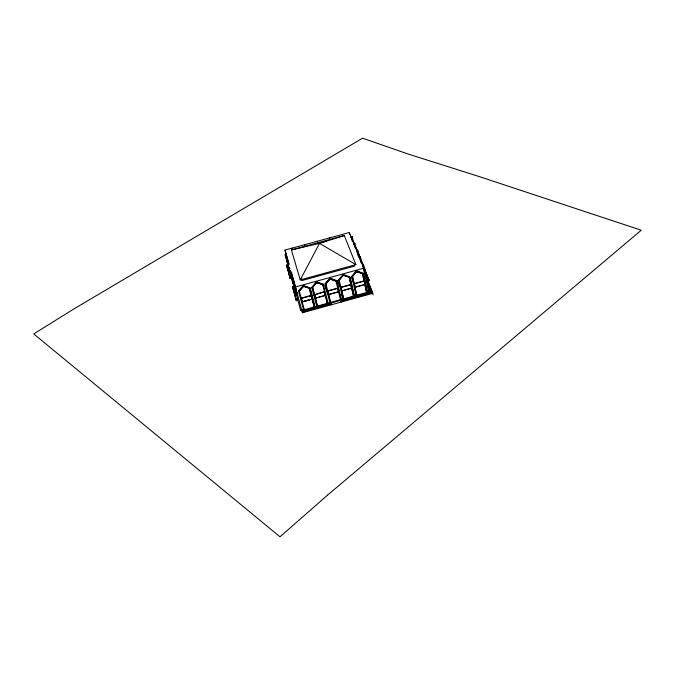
<?xml version="1.0" encoding="UTF-8"?>
<svg xmlns="http://www.w3.org/2000/svg" width="675" height="675" viewBox="0 0 675 675"><rect width="100%" height="100%" fill="white"/><g stroke="black" fill="none" stroke-linecap="round" stroke-linejoin="round"><path stroke-width="1.01" d="M353.388 244.468L353.708 243.472L354.746 243.186L356.67 249.691M354.409 244.19L354.746 243.186L354.848 243.675L353.818 243.962M357.202 250.99L357.564 250.037L356.518 250.324M357.353 251.362L357.564 250.037L359.674 257.015L358.627 257.302M362.998 265.115L363.42 264.254L362.348 264.541L369.242 292.486L363.935 268.152L349.321 232.521L284.993 250.071L286.327 254.981M366.829 275.155L366.753 274.523L365.226 273.856M366.77 279.332L369.039 280.1L366.753 274.523M300.248 279.906L319.494 243.397L344.275 235.524L355.885 264.634L300.248 279.906L291.414 249.953L344.275 235.524M290.056 268.701L288.2 271.325L286.521 265.486L287.997 263.495M286.681 265.68L287.904 263.917M286.732 266.068L286.521 265.486M287.98 270.743L289.482 268.743M289.381 269.156L288.2 271.325M292.03 275.442L289.972 277.889L288.478 272.506L289.972 270.498M289.879 270.92L288.714 273.189L290.022 271.308M288.638 272.7L289.904 271.012M289.972 277.889L291.49 275.873M292.081 275.83L290.191 278.471L292.106 275.932M295.675 290.697L294.055 292.537L292.477 286.883L294.022 284.85M294.089 285.061L292.731 287.584L294.114 285.162M294.055 292.537L295.616 290.486M296.215 290.444L294.275 293.136L296.241 290.545M297.827 298.308L296.182 300.173L294.57 294.376L296.131 292.317M294.739 294.578L296.19 292.528M294.789 294.975L296.764 292.376M295.616 294.022L296.789 292.477M296.182 300.173L297.759 298.097M296.376 300.662L297.776 298.823M304.104 311.833L298.485 291.009L303.193 285.432L310.011 287.845L315.115 307.387M303.919 310.475L304.45 310.323L304.813 311.639L299.202 290.815L303.32 285.938M298.485 291.009L298.662 291.634L303.379 286.057L303.193 285.432M298.662 291.634L303.505 286.554L303.379 286.057L310.196 288.461L303.505 286.554M316.87 306.939L311.808 287.348L316.55 281.762L323.317 284.183L323.519 284.799L316.87 282.884L316.55 281.762M314.685 295.405L312.525 287.153L316.676 282.268L321.612 284.032M311.808 287.348L312.002 287.963L316.744 282.378L323.519 284.799M330.404 304.577L325.114 283.686L329.889 278.1L336.614 280.53L341.761 301.438M330.202 303.944L330.91 303.75L325.831 283.492L330.007 278.606L335.888 280.724L336.108 281.34L336.825 281.137L330.1 278.707L329.889 278.1M325.325 284.302L330.1 278.707L326.042 284.108L325.325 284.302L325.114 283.686M343.094 299.708L343.313 300.324L338.403 280.032L343.212 274.438L349.886 276.877L354.485 296.519M340.394 299.767L341.196 302.054L340.673 300.333L343.862 299.447L344.022 300.13L339.12 279.838L343.33 274.944L350.114 277.484L343.55 275.552L343.33 274.944M338.403 280.032L338.622 280.648L343.432 275.046L343.212 274.438M338.622 280.648L343.432 275.046M367.723 293.591L356.408 296.713L351.683 276.387L356.51 270.785L363.142 273.232L367.968 294.207L367.251 292.267L367.673 292.832L371.562 291.76M352.392 276.185L356.628 271.291L362.433 273.426L367.014 293.785L366.525 292.553M351.683 276.387L351.911 276.995L356.754 271.384L356.51 270.785M351.911 276.995L356.754 271.384L363.386 273.831L356.864 271.89L356.628 271.291M354.738 266.051L301.767 280.589L301.303 278.843M301.666 310.002L300.603 310.298L293.06 282.791L294.241 282.901L292.267 275.746L291.203 276.041L291.381 276.801M293.465 284.209L293.304 283.5L294.376 283.205L296.384 290.469L295.194 290.351M293.439 283.998L294.511 283.702M284.993 250.071L288.925 263.95L287.887 264.237L290.166 272.329L291.22 272.042L295.456 286.968L363.935 268.152M364.525 271.738L365.597 271.443L363.42 264.254L363.53 264.752M312.002 287.963L316.744 282.378M311.234 296.232L311.099 295.718L312.365 299.582L311.209 295.405L301.177 298.173L302.324 302.349L302.366 301.784M324.447 291.76L314.499 294.781L324.447 291.76L325.426 295.979L325.502 295.557M327.932 291.752L327.662 290.874L337.669 288.124L338.833 292.283L337.669 288.124M341.162 288.107L340.883 287.238L350.873 284.487L351.869 288.698L351.937 288.267M354.375 284.47L354.08 283.601L364.061 280.851L365.065 285.061L365.133 284.631M300.527 298.628L311.276 295.667L311.462 296.291M327.729 291.136L337.728 288.377M340.942 287.499L350.933 284.74L351.169 285.356M362.433 273.426L364.12 281.112L354.147 283.863L352.612 277.147M338.833 292.283L338.707 291.769L328.683 294.46L328.826 295.043L327.907 291.085M355.134 287.238L365.116 284.42L355.134 287.238L355.261 287.761L355.312 287.196M312.221 299.067L302.189 301.835L312.213 298.991L312.365 299.582M314.423 294.519L315.453 298.173L325.46 295.346L315.453 298.173L315.588 298.696L315.63 298.131M328.691 294.528L338.707 291.769M341.921 290.883L351.92 288.056L341.913 290.807L342.048 291.398L341.12 287.449M302.223 301.97L312.576 299.084M371.933 292.503L370.786 289.364L369.554 289.702L370.651 289.516L371.933 292.503L367.681 293.676L363.142 273.232M369.698 290.385L370.938 290.048L370.786 289.364M302.13 309.555L302.67 310.778L303.742 310.483L303.733 309.8L304.13 311.217L302.704 311.605L302.13 309.555L302.316 310.23L301.784 310.382M303.37 309.26L304.087 309.057L304.265 309.69L314.212 306.948L314.39 307.623M325.249 295.169L327.139 302.704L327.848 302.501M329.611 302.02L330.32 301.818L331.256 304.796L330.742 303.075L327.544 303.952L327.755 304.577L317.798 307.327L315.276 297.92M354.021 295.279L353.312 295.473L353.936 297.397L349.169 277.071L350.933 284.74M357.202 296.452L356.493 294.595L355.784 294.798L356.408 296.713M364.711 284.293L366.382 291.87L367.082 291.676M368.837 291.465L370.946 290.883L371.554 292.385M314.938 307.429L314.938 306.703L315.115 307.471M295.456 286.968L301.961 311.057L317.123 306.897L316.896 306.163L317.267 308.205M330.277 303.269L330.455 303.952L328.32 304.535L327.907 303.126L328.632 305.066M330.455 303.952L330.041 302.535L330.067 303.21M343.423 299.641L342.984 298.966L343.533 300.949M356.704 296.705L356.273 295.296L356.704 296.705L354.577 297.287L354.147 295.886L354.561 296.452M317.41 306.07L327.341 303.328L327.139 302.704M330.531 302.442L341.212 299.455L341.432 300.08M353.548 296.097L343.634 298.831L341.845 291.6M366.77 293.169L366.626 292.486L356.729 295.22L356.881 295.895M353.7 296.772L314.407 307.581L314.778 308.888L309.285 288.039L304.315 286.284M356.965 295.836L353.776 296.713L354.012 297.329L344.081 300.071M367.394 292.95L366.871 293.102L367.116 293.718M371.782 291.811L354.409 296.578L354.147 295.886M303.919 311.2L314.601 308.213M314.761 306.754L315.166 308.171L317.301 307.581L316.896 306.163M341.204 300.181L341.035 299.506L341.457 300.915L343.583 300.324L343.162 298.915M331.087 304.113L302.257 312.078L302.442 312.753L372.735 293.347L367.706 280.994M341.035 301.371L372.592 292.663L373.098 295.009M323.123 241.996L326.152 241.169M353.886 242.916L351.987 236.503L350.966 236.782L352.434 241.625M351.076 237.271L352.097 236.993L351.987 236.503M286.985 261.208L288.124 261.301L286.234 254.458L285.204 254.737L290.09 272.582M356.628 250.813L357.674 250.535L359.674 257.015M291.338 276.539L292.402 276.244M291.414 249.953L319.494 243.397L355.885 264.634M330.218 279.214L336.108 281.34M366.727 279.113L369.039 280.1M369.124 280.741L367.065 279.855L369.124 280.741L368.921 280.167M366.103 273.375L365.901 272.81M360.661 260.736L360.897 260.255L362.711 264.684M294.57 294.376L296.325 300.274M292.477 286.883L294.199 292.638M288.478 272.506L290.115 277.99M362.441 263.748L360.458 257.057L359.395 257.344L361.007 262.659M355.32 246.662L356.704 250.037M358.071 253.378L359.851 257.698M364.163 268.203L365.943 272.911L364.112 268.431M366.668 274.683L368.963 280.268M367.639 280.53L372.592 292.663M367.765 281.939L368.398 283.812L367.63 282.082M368.339 284.158L370.786 290.478L368.491 284.833M369.723 290.765L369.892 291.178L365.437 271.046L369.579 290.081M363.876 280.505L364.365 281.72M365.04 284.622L365.2 285.019L364.12 281.112M367.251 292.267L367.538 292.984M366.382 291.87L366.626 292.486M356.273 295.296L356.552 296.021M339.12 279.838L339.339 280.446M337.694 280.606L339.846 286.841M343.33 299.599L343.583 300.324M337.517 287.769L337.947 288.993M340.234 299.084L340.453 299.708M360.855 260.508L361.015 260.972M358.037 253.631L358.197 254.087M317.343 241.819L317.157 241.279L317.275 241.76M366.711 274.784L366.871 275.248M325.831 283.492L326.042 284.108M324.945 285.128L326.185 288.849M325.114 285.812L326.978 291.406M322.802 284.993L322.599 284.377L327.712 304.636L327.51 304.003M324.304 291.398L324.717 292.638M328.219 303.809L323.317 284.183M312.525 287.153L317.782 307.378L317.604 306.695M313.183 293.169L313.765 295.043M317.073 306.847L317.301 307.581M314.212 306.948L312.061 298.797M356.822 251.319L358.324 256.306M353.708 243.472L354.898 247.396M292.267 248.653L292.106 248.113L292.233 248.594M354.324 283.812L355.438 287.71M354.08 283.601L355.261 287.761M340.883 287.238L342.048 291.398M299.202 290.815L299.379 291.44M327.662 290.874L328.826 295.043M324.329 292.073L325.426 295.979M295.372 287.229L294.857 285.424L295.448 287.677M296.958 292.84L297.506 294.773M296.848 292.967L297.388 295.017M302.442 312.753L301.548 309.58L300.603 310.298M314.677 294.73L315.765 298.645M314.913 296.3L315.588 298.696M287.373 262.583L287.17 261.723L288.208 261.436L289.035 264.414M295.296 291.431L296.063 294.165M295.009 294.688L294.815 295.076L294.713 294.477M286.656 265.587L287.812 269.73M302.51 302.299L301.421 298.375L301.565 298.898M291.203 276.041L293.178 283.196M293.304 283.5L295.304 290.765M287.094 261.579L285.204 254.737L285.339 255.218M289.086 268.667L287.17 261.723L287.305 262.212M302.518 310.93L302.704 311.605M291.22 272.042L292.435 276.514L292.267 275.746M296.992 293.093L297.54 295.127M293.549 281.019L294.072 282.96M295.009 286.462L295.304 287.508M287.887 264.237L293.962 286.335M295.228 291.001L296.165 294.452M290.891 275.577L292.638 281.973M303.733 309.8L304.13 311.217M302.307 309.504L303.033 312.128M311.209 295.405L311.411 296.182M312.044 299.118L312.179 299.632M310.011 287.845L315.166 308.171M309.285 288.039L311.276 295.667M325.477 295.414L325.603 295.928M327.907 303.126L328.32 304.535M338.529 291.819L338.656 292.334M328.455 294.283L330.32 301.818M330.041 302.535L330.21 303.218M325.544 285.635L326.557 289.702M326.81 290.714L327.696 294.3M341.457 300.915L341.297 300.232L341.542 300.814L340.833 301.008L335.888 280.724M351.92 288.124L352.046 288.647M350.873 284.487L351.059 285.263M351.869 288.698L350.755 284.791L350.882 285.314M338.31 279.948L339.77 286.057M341.558 293.566L342.706 298.401M336.614 280.53L341.322 300.189M329.662 237.87L329.771 238.351M364.061 280.851L365.065 285.061M349.886 276.877L354.577 297.287M351.574 287.913L353.472 296.156M351.262 287.407L351.734 289.457M352.628 276.792L357.117 296.519M354.772 287.035L356.493 294.595M356.332 295.962L356.645 297.329M351.802 277.324L352.73 281.407M349.321 232.521L349.777 234.562M370.651 289.516L370.946 290.883M294.376 283.205L294.528 283.913M290.09 277.889L290.191 278.471M296.3 300.164L296.401 300.772M294.173 292.537L294.275 293.136M360.458 257.057L360.222 258.348L360.458 257.057M327.552 495.138L279.982 536.802L33.75 333.923L74.503 308.559L362.559 138.198L408.468 154.136L478.499 176.335L641.25 230.217L327.552 495.138M304.813 245.236L304.636 244.696L304.762 245.177"/></g></svg>
